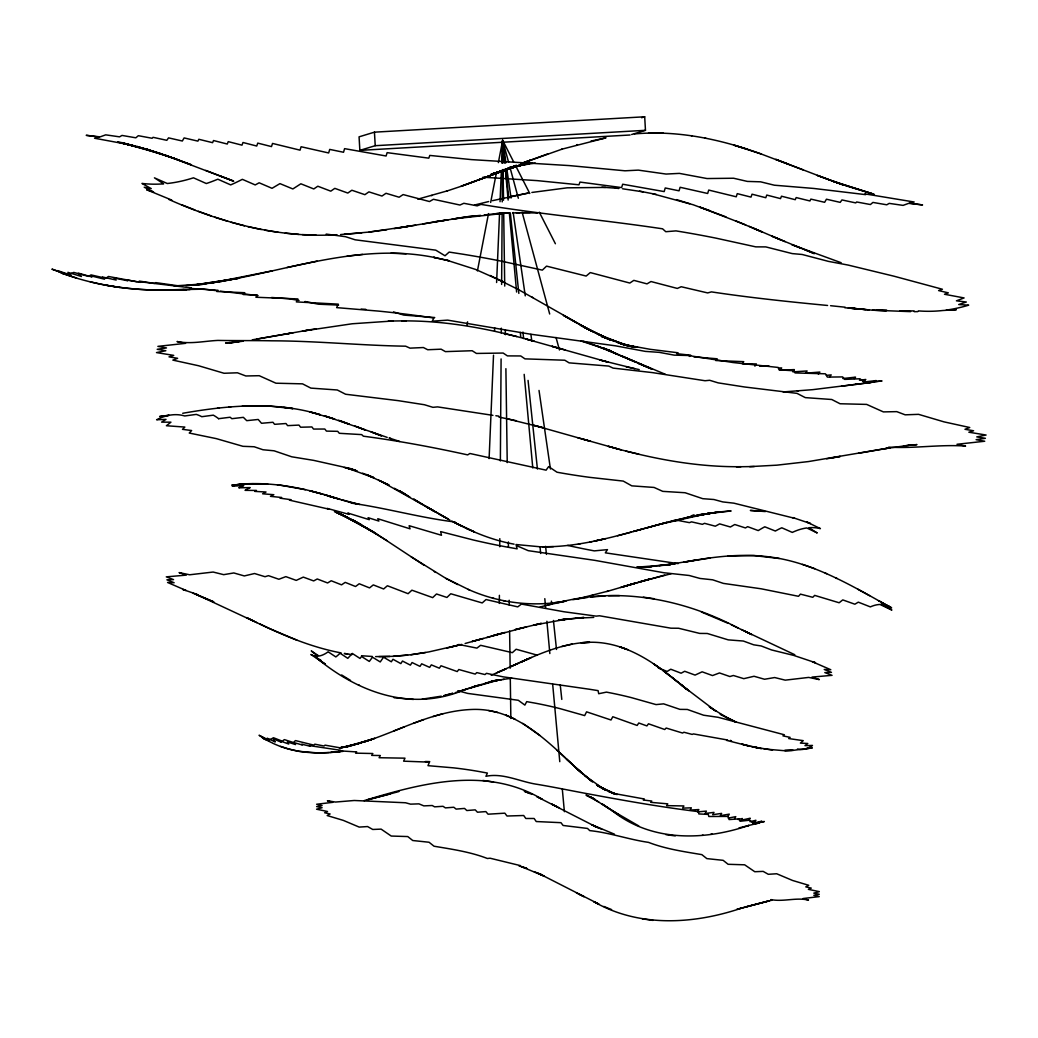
<?xml version="1.0" encoding="UTF-8"?>
<svg xmlns="http://www.w3.org/2000/svg" width="1038" height="1038" viewBox="0 0 1038 1038"><rect width="100%" height="100%" fill="white"/><g stroke="black" fill="none" stroke-linecap="round" stroke-linejoin="round"><path stroke-width="1.5" d="M499.343 603.428L499.395 595.332M499.745 546.754L499.81 538.657M500.368 460.937L501.095 358.927M501.276 333.029L501.315 328.164M501.626 284.451L502.145 213.205M502.223 201.878L502.444 171.114M502.496 163.018L502.664 140.351L513.654 161.889M489.106 458.588L493.517 355.204M494.542 330.966L494.685 327.736M496.605 282.505L499.563 213.037M500.044 201.735L501.354 171.036M501.704 162.966L502.664 140.351L508.594 162.252M466.957 325.037L467.58 321.845M477.428 270.905L488.509 213.581M490.663 202.436L496.514 172.191M498.357 162.629L502.664 140.351L505.921 162.784M728.027 816.309L729.26 814.142L720.346 815.66L721.592 813.403L712.704 814.7L713.975 812.391L705.126 813.442L706.398 811.093L697.601 811.898L698.859 809.562L690.101 810.094L691.36 807.824L682.641 808.122L683.886 805.942L666.604 805.644L667.784 803.853L650.709 802.335L651.799 801.064L643.313 799.987L644.351 799L611.564 793.045M734.567 818.593L735.76 816.659L728.3 818.074M780.174 370.229L781.666 367.932L778.526 368.01M754.898 366.154L756.378 363.923L742.313 363.793L743.766 361.665L715.753 360.523L717.154 358.785L693.942 356.89M818.385 374.199L819.838 372.071L805.605 373.187L807.071 370.968L792.876 371.864M749.086 819.735L750.215 818.229L741.223 820.189L742.365 818.528L737.875 819.462M829.764 376.781L831.191 374.913L826.443 375.341M689.31 356.423L690.646 355.204L676.763 353.699L678.061 352.777L650.346 349.339L621.697 344.175L635.399 347.016L620.581 343.695L634.244 346.887L619.478 343.228L633.089 346.757L618.363 342.774L631.934 346.627L617.247 342.332L630.78 346.497L601.599 336.494L629.612 346.368L602.001 336.39L615.015 341.476M138.223 281.986L139.507 281.116L154.454 283.413L155.739 282.621L179.704 286.021M105.85 278.288L108.432 276.471L136.731 281.726M670.808 676.413L678.32 682.498L663.23 670.665L669.744 675.699C647.349 657.69 620.581 641.951 590.946 642.25C562.168 642.561 535.699 655.536 509.943 666.98L518.079 663.36L491.221 675.258M530.12 658.014L521.984 661.621L531.417 657.456M497.903 672.365L506.012 668.835L496.605 672.922M519.402 662.698L528.796 658.663L520.7 662.127M477.804 180.262L507.556 169.155L478.609 179.872M573.677 765.707L566.19 758.804L581.942 773.258C550.568 744.817 517.664 707.215 471.408 709.486C433.547 711.004 399.851 730.454 364.507 741.846L374.64 738.355L353.556 745.05L343.63 747.347L372.785 739.03L352.648 745.258L342.748 747.425L361.743 742.754L340.97 747.632L350.831 745.738L341.865 747.516M394.103 730.869L404.327 726.834M492.272 174.89L505.973 169.635L462.546 185.75L490.689 175.461M510.034 167.819L502.794 170.595L516.483 165.34L503.443 170.297L512.954 166.69M520.972 163.68L562.246 149.083L606.049 137.833M521.634 163.42L547.817 153.883M509.892 167.832L501.211 171.088L513.512 166.495L499.615 171.568M520.829 163.732L530.963 159.982M493.88 174.254L521.634 164.562M500.407 171.322L514.082 166.327M521.037 163.68L530.159 160.358M423.764 719.568L413.604 723.265M460.95 186.36L476.195 180.91L475.404 181.17M561.441 149.368L562.246 149.083M417.795 199.166L447.313 190.862M511.033 167.559L497.241 172.295L510.865 167.858M468.333 688.648L477.571 685.495L457.901 691.801L467.061 689.05M521.413 164.64L498.37 172.023M491.467 174.228L495.788 172.775M446.522 191.148L461.741 186.087M469.604 688.233L497.968 680.214L490.221 681.797L499.2 680.02L491.493 681.356L504.118 679.267M491.104 174.254L495.645 172.775L491.324 174.125M522.412 164.432L497.903 172.373L511.526 167.948M513.109 167.468L522.192 164.51M764.059 748.969L783.443 750.63L793.343 750.331L812.3 747.879L804.619 749.086A702.752 96.054 -79 0 0 812.469 745.453L804.982 745.608L807.772 743.506L800.389 743.091L803.23 740.652L788.711 738.563L790.126 737.369L782.95 735.877L784.352 734.774L718.101 717.297L703.582 715.208L687.351 709.46L679.916 709.369L663.632 703.855L656.042 704.594L631.389 697.627A413.332 408.959 81.2 0 0 606.452 692.125L598.705 693.721L598.083 690.633L589.688 689.284L503.093 676.841L486.446 673.325L485.018 674.557L476.74 672.585L475.261 674.103L458.809 669.523L457.226 671.56L441.007 665.773L439.359 668.2L431.328 664.865L429.667 667.382L421.675 663.801L420.001 666.383L412.073 662.542L410.386 665.137L402.497 661.037L400.824 663.606L392.987 659.273L391.326 661.777L383.528 657.21L380.245 661.933L372.486 657.197L369.307 661.427L361.561 656.522L360.017 658.442L352.297 653.447L347.795 658.339L340.088 653.239A616.702 84.286 -79 0 1 335.819 656.924L328.125 651.812A621.931 84.999 -79 0 1 318.977 656.016L311.27 650.943L317.758 656.133A623.047 85.155 -79 0 1 310.894 654.459L325.218 664.035L318.588 659.584C360.186 693.462 412.929 711.705 464.544 689.738M455.358 692.631L465.803 689.401M485.135 683.432L493.05 680.98L483.864 683.808M631.649 134.525L645.467 130.321L644.689 116.788L374.446 132.163L359.07 136.834L359.862 150.367L630.105 134.992M359.862 150.367L375.224 145.696L645.467 130.321M641.614 117.722L644.689 116.788M482.917 177.2L537.217 180.625L578.97 184.803L579.97 182.078L621.619 187.58L622.67 184.232L664.164 191.589L665.241 187.969L679.047 190.823L680.111 187.281L707.669 193.483L708.72 190.071L736.24 196.792L737.265 193.639L751.019 197.116L752.031 194.197L765.785 197.726L766.771 195.066L780.511 198.608L781.484 196.208L795.238 199.698L796.185 197.57L809.938 200.957L810.86 199.101L824.639 202.306L826.443 199.218L840.209 202.371L841.961 199.932L855.753 202.916L856.61 201.969L870.428 204.538L872.919 202.423L886.763 204.797L889.203 203.383L903.073 205.381L908.652 203.357L922.561 204.927L909.444 203.124L914.18 202.008L864.901 193.872L865.614 194.638L813.857 188.462L774.348 185.205L760.582 181.819L747.36 181.416L733.581 178.238L707.034 178.549L679.397 173.385L666.072 174.06L638.331 170.128L625.019 170.803L569.304 165.587L471.55 159.618L429.797 155.428L428.798 158.152L387.135 152.651L386.097 155.998L344.59 148.642L343.526 152.262L329.721 149.407L328.657 152.962L301.098 146.747L300.047 150.16L272.527 143.439L271.489 146.592L257.748 143.114L256.736 146.034L242.983 142.504L241.997 145.164L228.243 141.635L227.283 144.035L213.53 140.532L212.582 142.673L198.829 139.287L197.895 141.129L184.128 137.924L182.325 141.012L168.545 137.872L166.807 140.312L153.014 137.314L152.158 138.275L138.339 135.693L135.835 137.807L122.004 135.433L119.565 136.847L105.694 134.849L100.102 136.873L86.206 135.316L99.311 137.107L94.575 138.236L133.007 145.346L119.967 142.634L148.226 149.654L121.498 142.881L148.979 149.978L162.655 154.273L136.782 146.41L177.044 159.385L150.484 150.419L122.263 142.946L163.407 154.623M578.153 598.718L608.502 591.011M606.88 591.504L634.231 583.447L620.542 587.534M522.542 164.64L497.163 172.321L529.069 162.875L515.497 166.742M525.28 163.822L528.29 162.914M622.164 587.067L649.503 579.061M483.358 638.474L471.992 641.523L526.655 626.835M486.783 637.514L498.188 634.192M635.84 583.019L623.799 586.522L664.696 575.078M481.347 684.535L473.458 686.793L482.605 684.185M432.937 716.557L442.954 713.716M390.223 793.94L366.855 800.013L398.955 791.54M745.673 906.914L769.041 900.841L736.928 909.314L771.792 900.231M465.115 643.495L479.932 639.382M742.897 907.679C694.63 924.287 639.382 927.907 593.723 901.633L598.952 904.137L539.059 873.62L544.288 876.176L521.439 866.678L526.811 868.365L518.935 865.874M643.249 528.822L666.889 522.374L633.478 531.443L643.249 528.822C610.227 537.879 576.622 547.208 542.108 546.792M651.098 578.685L639.097 582.02L671.08 573.767M645.299 528.251C673.441 520.505 701.857 512.759 731.115 510.956L703.608 514.108M501.146 170.634L529.847 162.849L516.288 166.495L530.626 162.836L517.08 166.249L531.404 162.836L517.871 166.015L532.17 162.836L518.676 165.769L535.258 163.005M494.698 173.112L507.621 169.609L494.062 173.255M617.558 535.738L631.415 532.066M501.614 633.336L493.673 635.451L505.039 632.44M443.745 695.681L452.84 693.293L445.004 695.343M739.004 827.922L748.956 825.405C703.79 840.884 650.774 841.948 611.953 810.457L638.798 825.963M659.195 524.424L708.124 513.486M547.999 604.998L566.099 601.015M446.937 648.088L458.277 645.195L428.863 651.916L410.931 654.731L393.181 656.34L375.626 656.6M540.084 606.996L551.425 604.116M668.939 521.893L692.437 516.366L713.651 512.746L698.042 515.095L711.64 513.019L690.413 516.742L715.662 512.474L694.461 515.964M450.349 647.206L461.689 644.39M576.635 144.788L577.426 144.593M431.341 195.637L432.132 195.442M474.509 205.031L488.703 201.541M748.048 825.651L758 823.212M523.243 627.627L515.341 629.534L541.382 623.358L533.48 625.174L566.086 619.219L558.301 620.27L583.862 617.454L561.688 619.621L569.434 618.882M572.107 644.079L561.805 646.505M364.104 800.635C421.778 783.184 486.42 765.888 542.16 799.221L536.944 796.717L596.824 827.234L591.608 824.678L614.457 834.176M510.346 196.636L528.173 193.094L492.453 200.671M591.66 595.553L593.269 595.189M749.903 821.681L755.924 820.305A616.702 61.618 -80.3 0 1 752.81 823.225L761.827 821.149A621.931 62.137 -80.3 0 1 755.34 823.549L764.344 821.512L754.483 823.406A623.047 62.241 -80.3 0 1 749.812 820.163L740.094 821.253L738.758 818.904L729.104 819.566L727.898 816.413L708.824 816.491L708.305 814.415L698.846 813.935L698.366 811.625C661.673 807.201 625.706 800.83 589.532 794.109C572.133 790.917 554.85 787.297 537.45 784.378C520.285 781.951 503.378 772.674 485.953 776.294L487.38 773.063L478.972 771.506A413.332 411.256 -85.3 0 0 453.593 767.861L427.98 765.668L429.447 762.152L403.613 761.165L404.989 758.168L379.078 757.727L380.323 755.521L371.669 755.392L372.863 753.523L355.593 753.147L356.67 751.927L339.53 750.837L340.49 750.279L309.233 745.582L310.012 746.179L301.682 744.194L302.408 745.012L294.143 742.637L295.558 744.557L287.331 741.949L288.72 744.025L280.558 741.093L281.246 742.196L273.163 738.758A887.594 88.671 -80.3 0 0 275.226 741.936L267.194 738.213A782.328 78.161 -80.3 0 0 269.361 740.86L261.394 736.733M434.948 257.593C352.881 240.738 273.617 276.912 192.925 285.294L238.481 278.301L191.745 285.307L221.613 281.506M272.345 270.84L209.624 283.335M286.877 267.532L317.096 261.122M605.79 538.618L594.073 541.148L603.74 539.085M590.972 141.064L605.258 138.015M684.795 518.001L696.498 515.536M558.236 602.624C618.985 586.665 683.627 599.03 738.42 628.185M441.254 696.187L422.207 699.145M224.026 280.974L239.687 277.989M401.589 227.387L465.893 216.955L451.88 219.239M858.517 453.269L890.332 447.767L808.498 461.56L776.891 465.167L749.708 466.633M340.97 747.632L349.91 746.024L340.088 747.749M423.024 223.948L435.597 221.73M890.254 607.022L878.524 600.652L879.913 601.404C844.543 581.514 807.772 561.039 766.719 556.589C738.887 553.345 710.887 557.172 683.523 562.259L710.174 557.977M315.902 328.812L302.317 331.148L352.232 323.765L392.883 320.989M831.347 458.018L840.274 456.461L826.702 458.796M284.075 334.34L293.014 332.783L252.26 339.841M578.387 544.055L580.398 543.704M311.257 329.591L256.905 339.076M695.304 560.183L663.905 565.308M394.168 228.645L408.194 226.31L369.126 232.058L340.581 234.562M590.012 541.966L592.036 541.628M531.884 192.458L567.176 187.826L605.465 187.424M397.878 228.036L415.602 225.194M339.192 747.879L348.989 746.335M587.417 597.46L572.885 599.653M410.931 654.731L425.476 652.552M182.714 413.28C228.062 405.378 275.641 400.966 320.353 414.733L309.545 411.839M885.686 448.533L912.765 444.744L908.133 445.354M665.371 565.074L675.621 563.504L646.025 567.215M455.591 218.655L505.48 213.179L495.334 213.75L509.126 213.049L499.019 213.348M448.169 219.822L434.182 221.885L444.472 220.38M711.108 833.994L711.99 833.864M702.22 835.305L703.102 835.175M502.885 679.462L511.773 678.19M691.801 515.73L694.694 515.328M706.1 513.836L717.66 512.201M564.75 601.249C532.299 607.178 498.279 602.857 468.19 589.389M501.665 679.643L492.778 680.902L500.433 679.838M554.629 602.663L559.015 602.053M561.947 601.651L564.867 601.249M691.256 515.769L694.137 515.38M691.567 515.73L693.566 515.458M697.588 514.913L701.597 514.368M369.126 232.058L386.772 229.735M234.458 342.255L229.839 342.877L243.346 341.152M841.403 386.253L856.934 384.203L812.767 389.652L783.119 391.936M871.258 382.425L855.74 384.384L870.065 382.594M218.616 418.69L230.138 417.237L231.85 418.69L243.372 417.341L246.733 420.662L258.215 419.469L261.511 423.283L272.968 422.271L274.577 424.321L285.995 423.53L287.604 425.645L298.983 425.087L300.592 427.228L311.919 426.942L313.528 429.07L324.816 429.031L326.438 431.107L337.687 431.328L339.322 433.3L361.665 434.611L363.365 436.194C398.345 440.774 433.08 447.274 467.684 454.891L469.89 453.489L546.092 470.162L548.648 466.607L557.03 472.225A715.221 703.621 82.3 0 0 590.025 477.389L623.254 481.087L631.779 485.849L654.083 487.445L662.75 491.363L685.093 492.739L702.752 498.681L713.897 499.512L722.811 501.925L733.892 503.171L794.654 518.312L792.811 517.586L810.457 523.528L808.641 522.737L806.798 522.01L820.409 528.614A1214.551 207.769 -80 0 0 808.784 527.732L817.23 532.974L806.785 527.953A1212.903 207.483 -80 0 0 792.305 532.416L781.796 527.784A1346.545 230.345 -80 0 0 775.36 531.041L764.785 526.798A1523.499 260.616 -80 0 0 758.259 530.587L747.632 526.655L745.453 527.94L734.748 524.514L730.402 526.993L719.645 523.879L715.325 526.201L704.53 523.334L702.389 524.333L691.529 521.855L689.427 522.646L678.502 520.531L673.312 520.557M863.486 382.062L876.215 380.57A1651.004 137.185 -82.3 0 1 867.716 382.568L882.028 380.946L866.574 382.386A1653.132 137.353 -82.3 0 1 860.009 378.766L844.66 379.389L842.648 376.911L827.364 377.105L825.457 373.81L795.056 372.927L794.161 370.8L779.032 369.826L778.176 367.452L733.062 362.534L688.22 355.489L674.181 355.139L659.299 352.362L645.351 351.389L615.573 345.836L530.275 334.158L447.65 320.132L432.249 321.183L433.845 318.004L420.027 316.019A1099.437 1095.635 -83.7 0 0 378.429 311.089L336.636 307.624L338.284 304.147L296.323 301.902L297.906 298.944L255.867 297.244L257.333 295.077L243.32 294.533L244.747 292.716L216.734 291.496L218.058 290.342L190.149 288.408L191.394 287.902L139.416 281.674L140.493 282.336L126.74 279.923L127.791 280.792L114.089 277.989L116.152 280.039L102.477 277.003L104.527 279.196L90.903 275.836L91.915 277.003L78.356 273.124L81.418 276.51L67.898 272.332L71.038 275.174L57.57 270.607A1863.638 154.844 -82.3 0 0 65.316 274.084L51.9 269.127L66.484 274.149A1865.935 155.038 -82.3 0 0 70.065 273.747M859.438 380.219L865.796 379.48A1618.67 134.499 -82.3 0 1 863.175 381.439M347.107 256.127L362.599 254.427M842.843 378.533L855.546 377.144A1609.873 133.759 -82.3 0 1 854.17 378.598M484.292 214.957L498.201 213.452M480.62 215.359L466.724 216.799L476.935 215.761M230.228 342.54L225.609 343.02L239.09 341.71M912.363 445.068L916.982 444.588L903.501 445.912M206.043 283.776L174.06 285.956M217.409 408.284L219.407 408.09M228.905 407.078L230.89 406.87M659.221 565.736L670.833 564.568L639.94 566.943L651.371 566.722L638.422 566.878L649.801 566.943L636.904 566.8M272.462 743.065C293.559 753.212 317.511 754.444 340.386 751.525L331.589 752.278L343.02 751.369M329.825 752.472L339.517 751.551M344.24 234.341L361.756 232.862M590.778 597.058L605.167 595.864M393.181 656.34L407.584 655.147M202.423 284.464L185.841 285.619M576.116 618.194L593.749 617.415M240.544 484.512L231.824 485.096L243.398 484.11A1212.903 161.772 -79.3 0 0 232.278 486.173L243.774 485.576A1346.545 179.587 -79.3 0 0 238.766 487.808L250.197 487.601A1523.499 203.189 -79.3 0 0 245.072 490.351L256.451 490.455L254.738 491.402L266.013 491.999L262.614 493.79L273.837 494.711L270.464 496.346L281.635 497.5L279.988 498.162L291.081 499.706L289.459 500.16L328.748 509.126L327.346 508.425L349.015 514.368L347.743 513.019L369.281 519.675L368.114 517.677L378.87 521.063L377.78 518.715L410.062 528.822L409.115 525.695L441.5 535.271L440.644 531.612L473.25 539.981A715.221 708.695 -87.4 0 0 506.129 546.883L517.158 548.843L516.249 545.495L528.212 550.659L594.735 560.338L663.827 572.742L689.167 575.48L700.001 578.451L712.665 579.814L723.395 583.395L761.152 588.793L798.52 596.305L800.454 594.138L812.78 597.304L814.674 595.384L839.145 602.767L842.752 599.899L854.858 604.207L858.309 602.157L870.35 606.893A1076.289 143.542 -79.3 0 1 880.003 604.479L891.889 610.046L881.534 604.505A1074.719 143.335 -79.3 0 1 891.629 607.866L881.288 602.261A1057.566 141.051 -79.3 0 1 885.271 605.595L881.392 603.506M797.327 391.041L798.507 390.963M634.439 133.928C677.412 130.061 720.411 139.183 760.659 153.806L802.997 169.83M581.008 642.782L589.74 642.34L582.214 642.704M323.597 494.451L335.832 498.149C305.094 488.12 272.773 481.606 240.31 484.175L267.713 484.058M728.053 556.018L753.99 555.564L779.291 558.496M90.111 281.739C115.049 287.98 140.805 290.419 166.469 290.056L152.404 289.926L184.141 289.641C143.231 291.704 101.698 287.798 63.033 273.604M781.757 370.164L794.355 369.593M648.529 133.162L663.334 133.188M413.5 699.456L394.129 697.744M318.471 752.926L328.942 752.524M914.115 310.894L899.842 310.959M241.867 484.097L253.324 483.682M202.981 289.174L172.386 289.784L190.019 289.602M336.948 234.705C278.963 238.325 221.652 222.82 168.999 199.53M512.759 212.946L520.025 212.764M242.321 406.066L268.829 406.001L292.911 408.622L283.815 407.324M793.343 750.331L784.65 750.565L792.137 750.383M770.858 899.596C783.392 902.048 796.055 897.208 808.498 900.063L803.088 898.532L819.254 896.598L813.818 895.301L819.267 894.276L813.792 893.134L819.332 891.642L808.394 889.358L811.249 888.1L805.799 886.88L808.719 885.297L792.552 880.458L776.709 873.762L768.302 874.294L763.151 871.388L754.782 871.725L744.648 864.81L728.118 864.291L723.149 860.333L706.839 858.608L701.857 854.637C683.899 851.627 665.514 848.954 648.491 842.363C628.963 839.573 609.669 832.645 589.753 830.621L587.508 828.441L563.102 825.47L560.961 822.68L536.231 821.538L534.129 818.489L525.812 818.489L523.71 815.505L506.998 816.024L504.857 813.169L488.055 814.194L485.875 811.599L477.454 812.222L475.235 809.861L466.815 810.535L464.544 808.42L456.11 809.108L453.801 807.253L445.38 807.888L443.018 806.305L434.624 806.837L432.21 805.514L423.841 805.877L418.924 803.853L410.555 804.152L405.534 802.763L354.23 800.493L335.495 802.05L327.398 800.791L332.809 802.322L316.642 804.255L322.078 805.553L316.629 806.578L322.091 807.72L316.564 809.212L327.502 811.495L324.635 812.754L330.097 813.974L327.178 815.557L343.344 820.396L359.187 827.091L367.582 826.559L372.746 829.466L381.115 829.128L391.235 836.044L407.765 836.563L412.748 840.52L429.057 842.246L434.027 846.217C451.997 849.227 470.383 851.9 487.393 858.491L490.079 858.218L520.622 865.666M516.392 212.842L530.12 212.531M170.011 289.978L186.477 289.667L171.192 289.887L185.309 289.654M914.219 311.672L917.851 311.608M401.654 320.911C446.6 320.418 491.13 329.033 534.207 341.281L525.682 338.933L608.437 362.223L599.912 360.004L634.763 368.659M621.334 449.934L608.398 446.327C651.462 458.575 695.992 467.204 740.937 466.698M619.427 595.591L608.489 595.708M378.922 656.6L389.873 656.483M388.316 321.066L406.234 320.833M736.37 466.789L754.289 466.542M553.41 546.637L540.136 546.792L515.99 544.522M759.608 366.116L769.002 366.025M886.647 310.09L876.669 309.804M910.598 311.634L872.582 310.18L844.763 307.728M523.658 212.686L537.295 213.011M425.411 761.503L429.732 761.62M302.343 234.601L315.967 235.042M406.118 253.791L390.937 253.207M338.583 305.081L318.355 304.186L304.977 301.513M888.723 447.131C914.413 448.688 940.026 444.251 965.574 446.081L957.01 444.277L984.712 441.241L976.109 439.684L985.386 438.296L976.771 436.894L986.1 435.026L968.869 432.223L973.592 430.77L964.977 429.291L969.739 427.513L944.035 421.869L918.552 414.344L905.162 414.824L896.741 411.632L883.39 411.904L866.652 404.405L840.066 403.756L831.762 399.5L805.293 397.619L796.989 393.363L744.363 386.953L718.14 382.866L709.655 380.284L705.036 380.738L652.591 372.629L613.082 368.101L608.748 366.077L569.096 362.859L564.815 360.225L524.969 358.863L520.726 355.956L507.4 355.891L503.145 353.05L476.442 353.439L472.173 350.727L445.406 351.623L441.111 349.183L427.721 349.741L423.4 347.535L409.997 348.145L405.65 346.186C361.393 345.524 316.875 340.918 271.839 340.814C253.817 340.438 235.808 340.749 217.85 340.412C204.214 341.1 190.616 344.279 177.018 341.541L185.594 343.331L157.88 346.368L166.482 347.925L157.205 349.313L165.821 350.727L156.491 352.583L173.722 355.385L169.012 356.851L177.615 358.318L172.853 360.108L198.556 365.739L224.039 373.265L237.43 372.798L245.85 375.977L259.215 375.704L275.939 383.204L302.525 383.852L310.842 388.108L337.298 389.99L345.602 394.245L398.229 400.655L424.451 404.742L432.937 407.337L437.556 406.883L492.92 415.356M361.133 309.103L365.791 309.337M845.204 307.222L830.582 305.704M872.582 310.18L886.167 310.907M317.602 752.913L298.801 751.33L288.785 749.021M615.43 188.15L619.011 188.397L601.884 187.19M361.535 655.757L372.357 656.47M759.557 511.098L750.344 510.437L765.356 511.565M277.418 484.889L278.937 484.993M827.571 305.47C788.62 301.747 749.657 297.647 711.445 291.886L707.669 292.924L681.2 286.735L677.334 288.434L650.969 281.532L646.998 283.867L633.829 280.364L629.819 283.05L590.285 272.579L586.159 276.056L546.546 266.13L542.342 270.127L502.561 261.407A1099.437 1060.369 83.8 0 0 462.559 254.154L449.169 252.078L445.017 255.776L435.765 250.158L355.165 239.804L345.55 236.703L326.166 234.095M851.913 308.364L861.864 309.194L848.331 308.078M258.073 295.609L220.212 291.159M285.255 233.135L298.749 234.38M434.727 317.537L403.756 315.085L393.506 311.893M455.098 521.997C420.39 517.819 386.577 508.114 351.83 503.196M869.001 309.921L855.507 308.584L865.42 309.596M203.708 289.096L215.709 290.588M727.612 740.016L693.449 733.918L692.151 734.411L683.912 732.231L682.563 733.049L666.188 728.04L664.722 729.506L648.491 723.797L646.895 725.912L638.785 722.993L637.137 725.445L612.796 716.739L611.006 719.996L586.574 711.834L584.666 715.597L560.014 708.63A413.332 408.959 81.2 0 0 535.089 703.128L526.707 701.636L524.865 705.1L518.312 700.287L467.684 693.41L457.836 690.724M495.853 415.745L498.772 416.121M772.506 750.085L753.393 746.945L761.723 748.683M665.929 834.656L675.245 835.914M622.579 188.786L643.054 191.835M654.018 598.705L643.313 597.161M347.561 653.94L344.331 653.499L351.986 654.589M493.504 782.003L482.839 780.446M642.379 918.851L653.058 920.408M271.593 297.491L288.577 298.672L299.022 300.462M104.929 285.022L119.863 287.461M280.429 485.174L305.432 489.689M626.978 345.641L637.721 347.263M678.164 563.621L605.323 552.839L607.464 549.634L594.307 550.88A715.221 708.695 -87.4 0 1 567.656 545.417M264.755 230.177L278.132 232.278M124.962 143.14L117.696 141.972L119.201 142.453M340.477 747.879L325.037 745.154L324.025 745.998L314.799 744.181L313.774 745.115L295.467 740.574L293.404 742.507L284.36 739.614L282.349 741.197L273.409 737.72A702.752 70.208 -80.3 0 1 269.621 739.523M691.204 135.667L691.97 135.796M705.049 138.041L705.801 138.184M852.419 307.754L854.767 308.169M749.929 746.309L741.69 744.103L760.569 748.45M458.718 644.468L476.922 648.114L480.62 645.312L512.344 652.668L516.133 649.243L537.139 655.121M751.071 746.569L759.427 748.151M218.616 418.69A1056.243 180.677 -80 0 0 213.309 415.161L201.774 416.705A1057.566 180.91 -80 0 0 196.273 414.396L184.725 415.966A1074.719 183.843 -80 0 0 171.153 414.979L159.605 416.51L169.129 415.317A1076.289 184.115 -80 0 0 156.608 419.767L166.002 419.391L161.617 422.129L170.933 422.181L166.404 425.736L184.829 427.072L182.493 429.343L191.615 430.536L189.227 433.041L216.267 438.62L242.944 446.314L254.154 446.755L262.977 449.752L274.084 450.803L291.73 456.798L313.697 460.379L351.934 468.929M652.837 193.782L693.099 204.733L725.951 216.864M639.538 191.148L656.366 194.456M497.773 712.483L488.561 710.537M447.482 260.434L475.612 269.439L503.3 281.778M626.186 366.868L639.226 369.593M516.405 420.74L498.902 417.055M514.082 544.159C492.803 540.318 472.55 532.105 453.528 521.945L474.431 531.897L465.751 528.095M247.952 226.673L261.226 229.515M341.126 652.915C312.749 647.543 285.839 636.502 259.941 624.02M348.976 502.107L359.836 504.481M102.879 277.613L91.046 274.901L88.49 276.38L73.763 272.41A1865.935 155.038 -82.3 0 1 71.285 273.409M507.829 418.95L542.679 427.617L534.155 425.385L590.674 441.332L577.738 437.751M492.414 598.07L493.88 598.407M503.819 333.483L516.82 336.546M625.771 451.076L638.772 454.125M726.561 740.366L748.787 745.985M344.408 467.502L355.256 470.084L346.29 467.969L357.085 470.915L348.171 468.423L373.667 477.714M358.37 504.17L341.671 499.745M503.326 600.639L504.792 600.989M311.426 412.346L334.82 419.144L324.116 415.693M322.143 494.036L309.83 490.792L320.677 493.66M231.292 222.288L244.462 225.83M616.909 448.688L582.162 438.957M874.255 194.301L831.71 180.846L872.75 193.924L845.36 185.607M340.217 499.317L327.917 495.943L352.44 503.015M564.867 349.858L551.918 346.29L560.429 348.651M338.764 498.902L325.05 494.905M747.01 149.148L734.074 145.19L761.412 154.039M387.213 437.387L325.971 416.303M676.542 199.607L689.634 203.695M214.736 217.124L227.815 221.276M581.021 340.97L611.356 351.052L583.33 341.23M841.208 262.744L791.916 244.696L801.44 248.393M280.558 746.387L289.602 749.293M61.917 273.215L76.527 278.002M399.773 441.474L389.068 437.971L390.937 438.581M197.402 594.502L182.857 589.493L186.01 590.466L167.572 582.461L174.125 582.733L166.91 579.814L173.528 579.619L166.288 576.856L186.321 575.117L179.055 572.6L189.669 574.78L213.127 572.042L223.676 574.663L233.81 572.95L244.306 575.934L254.544 573.521L265.014 576.713L268.466 575.662L278.872 579.256L285.839 576.635L296.232 580.385L303.291 577.115L313.671 580.917L317.252 578.983L327.606 582.967L331.213 580.761L341.554 584.848L345.2 582.37L355.541 586.509L359.226 583.758L369.567 587.897L373.291 584.9L383.632 588.974L387.395 585.756L408.103 593.684L411.904 590.194L432.69 597.616L436.505 593.983L446.937 597.447L450.764 593.762L482.229 602.948L486.005 599.536L517.741 606.88L521.439 604.077L564.036 611.771L596.188 616.131L599.536 615.781L670.95 628.185L678.58 628.25L699.69 633.414L707.306 633.491L728.248 639.875L743.338 641.03L753.718 644.819L761.191 645.96L771.545 649.944L793.655 655.393L815.492 662.711L812.339 661.725L830.789 669.731L824.237 669.471L831.451 672.377L824.834 672.585L832.061 675.336L812.04 677.074L819.306 679.592L808.693 677.412L785.234 680.15L774.672 677.542L764.539 679.254L754.042 676.27L743.805 678.67L733.347 675.491L729.896 676.542L719.49 672.948L712.509 675.569L702.129 671.82L695.071 675.089L684.691 671.275L681.11 673.208L670.756 669.225L667.149 671.443L658.287 667.927M599.017 346.77L597.901 346.381L632.376 360.588M709.564 210.519L699.988 207.185L745.699 224.909M178.549 159.995L191.407 164.821L164.912 155.09L233.719 181.209M198.284 211.272L211.285 215.943M802.504 564.387L814.622 568.668M617.376 794.511L608.372 791.345L616.52 794.446L598.018 785.948L606.763 790.567M626.641 649.282L619.647 646.804L627.756 649.684M830.971 180.495L843.842 185.14L817.347 175.422L844.608 185.335M164.16 154.896L177.796 159.735M628.457 346.238L597.252 333.873L610.526 339.906L583.291 326.84L609.397 339.543L580.787 325.387L608.268 339.205M338.557 420.247L349.196 424.153L340.412 420.922M788.646 164.238L775.788 159.372L830.218 180.236M220.108 175.993L232.979 180.872L205.758 170.414M171.75 200.075L146.669 189.759L153.598 191.991L144.217 187.216L151.263 188.618L141.959 183.428A1653.132 421.843 -80.7 0 0 163.615 183.843L154.428 177.835L167.287 183.505A1651.004 421.298 -80.7 0 0 193.47 177.809L206.315 183.531A1618.67 413.046 -80.7 0 0 217.811 179.198L230.67 184.894A1609.873 410.801 -80.7 0 0 242.347 179.327L255.218 184.933L259.15 182.792L272.034 188.306L279.949 183.622L292.859 188.955L300.851 183.791L313.787 188.955L317.81 186.217L330.772 191.161L334.807 188.358L347.808 193.055L351.843 190.239L364.883 194.677L368.905 191.874L381.984 196.039L386.006 193.289L399.124 197.22L403.133 194.573L429.485 201.541L433.43 199.283L459.964 205.031L463.843 203.292L477.156 205.848L480.983 204.395C541.161 214.412 602.105 219.719 662.581 228.814L665.786 231.708L675.972 230.89A1099.437 1060.369 83.8 0 1 715.973 238.143L755.755 246.862L765.81 246.901L792.215 253.596L802.153 254.479L828.519 261.394L848.111 265.066L893.99 276.199L942.4 289.252L938.599 290.575L948.33 292.859L944.502 294.26L964.094 297.932L956.426 300.812L966.326 302.019L958.71 304.536L968.688 305.172A1865.935 476.144 -80.7 0 1 946.241 310.09L956.374 309.661L942.556 310.531A1863.638 475.56 -80.7 0 1 918.358 310.881M370.968 431.834L381.569 435.882L372.811 432.535M362.586 473.211L373.187 477.246M650.125 368.321L621.282 355.8L665.397 374.316M356.618 426.683L365.376 430.043L354.775 425.956M335.832 512.24L347.782 517.482L334.405 511.669M181.91 204.875L194.859 209.936M532.066 794.407L524.32 791.267L529.614 793.408M603.818 906.446L611.577 909.586M193.237 593.295L213.854 601.91L196.364 594.476L270.165 628.872L296.985 640.187M736.202 221.042L761.983 231.902L749.112 226.31M785.117 241.646L772.207 236.288L814.363 253.635L804.865 249.743M701.377 612.005L728.183 623.332M601.755 829.206L594.008 825.976L599.302 828.194M534.142 871.648L541.875 874.878L536.594 872.66M752.524 227.802L781.692 240.258M373.537 477.636L366.284 474.561L389.055 485.057L378.598 480.14M651.228 368.84L637.903 363.157L652.344 369.307M794.797 654.731L731.271 624.785M616.832 353.958L603.532 348.171L617.947 354.451M634.568 361.743L604.661 348.496M337.259 512.798L360.939 524.424L338.699 513.317L351.973 519.636L373.94 532.209L340.14 513.823L375.302 533.143L424.062 565.243M506.791 715.506L505.986 715.143L514.861 719.036L514.057 718.659M585.925 795.043L594.774 799.091L586.73 795.406L598.641 801.946M411.178 556.835L445.925 578.387L469.591 590.038M614.794 794.304L597.252 785.299L605.154 789.827L596.5 784.663L604.337 789.49L584.991 775.749L592.62 781.886L575.921 767.886L591.829 781.406M825.197 573.015L826.611 573.677M728.066 718.257L734.878 721.67L720.177 714.17L736.02 721.994M835.694 577.842L837.095 578.503M358.344 684.782L359.446 685.314M744.583 631.104L751.72 634.594L741.508 629.586M253.765 621.087L246.642 617.61L256.84 622.618M380.414 481.009L434.234 511.215L413.682 499.096L422.142 504.273M730.428 740.379L731.53 740.911M559.482 807.966L551.84 804.165L557.056 806.747M576.414 892.888L584.057 896.689L578.841 894.107M490.066 275.472L518.676 289.706L591.738 331.174L563.362 315.318L577.53 323.389M263.678 738.667L271.658 742.663M451.712 521.089L462.118 526.331M445.925 578.387L457.693 584.563M593.957 332.173L578.62 324.012M435.999 512.357L427.526 507.271L448.131 519.052L425.723 506.349M394.401 488.301L404.755 493.841M531.78 296.972L532.87 297.582M869.597 595.695L857.868 589.247M726.976 717.686L709.304 706.839L715.948 711.212L681.434 685.028L688.973 690.997M439.593 514.368L449.908 520.116M434.273 571.601L435.649 572.418M316.824 657.833L320.859 660.207M410.075 497.202L399.825 491.026L408.297 496.151M341.671 674.985L350.507 680.409M376.664 534.025L353.387 520.272L386.837 540.551M590.804 797.015L619.751 815.505M618.985 814.934L601.806 803.762L609.591 808.978M522.776 723.395L539.812 735.423M653.473 663.749L661.115 669.199L654.537 664.489M671.846 677.256L687.935 690.179M317.537 658.858L315.487 657.041M679.384 683.238L686.871 689.453L680.422 684.081M583.473 774.426L574.442 766.381M557.198 750.461L565.451 758.051M515.847 166.197L529.769 193.483M539.28 212.154L555.395 243.748M509.866 166.936L518.338 198.232M522.153 212.31L549.686 314.008M556.044 337.48L559.43 350.001M506.855 169.207L511.059 198.063M513.148 212.492L525.267 295.856M530.859 334.34L531.793 340.749M539.02 390.444L550.438 469.007M505.052 162.901L502.664 140.351L502.989 163.018M505.727 169.35L508.802 198.349M510.333 212.842L518.844 293.404M522.944 332.069L523.619 338.518M528.057 380.401L537.425 469.02M545.599 546.351L546.455 554.409M551.399 601.132L551.736 604.35M553.436 620.465L556.498 649.464M560.248 684.911L561.792 699.404M504.74 162.94L502.664 140.351L503.936 162.278M505.337 169.389L508.153 200.062M509.347 212.972L516.613 292.041M520.323 332.394L520.765 337.233M524.177 374.355L532.779 467.956M540.058 547.026L540.642 553.488M544.807 598.667L545.69 608.359M546.883 621.269L549.842 653.538M552.67 684.198L559.78 761.671M562.311 789.101L564.387 811.69M374.446 132.163L375.224 145.696M503.08 169.492L503.508 200.256M503.702 213.218L504.728 286.086M505.35 329.812L505.415 334.677M505.895 368.685L507.232 462.611M508.361 541.953L508.425 546.818M509.178 600.249L509.256 605.115M509.619 631.026L510.151 668.264M510.281 677.983L510.852 718.465M268.712 739.718A702.752 70.208 -80.3 0 1 267.83 739.796L259.072 735.267L266.961 739.783A701.61 70.091 -80.3 0 1 261.394 736.733M803.386 749.332A701.61 95.898 -79 0 1 797.469 748.969M448.624 260.668L433.806 257.359L448.624 260.668"/></g></svg>
